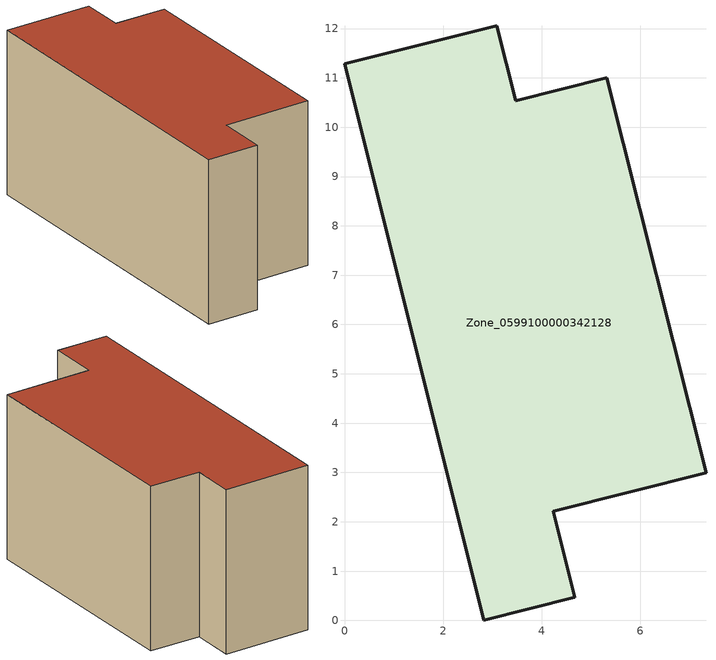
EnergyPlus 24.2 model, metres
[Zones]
Zone_0599100000342128
 floor ground (C_G): 0,11.29 3.09,12.06 3.47,10.54 5.32,11 7.33,2.99 4.23,2.21 4.67,0.47 2.82,0 z0
 wall outside (C_F): 2.82,0 4.67,0.47 4.23,2.21 7.33,2.99 5.32,11 3.47,10.54 3.09,12.06 0,11.29 2.82,0 z0:5.92
 roof outside (C_R): 3.09,12.06 0,11.29 2.82,0 4.67,0.47 4.23,2.21 7.33,2.99 5.32,11 3.47,10.54 z5.92
[BUILDING]
Pand.0599100000342128: North Axis=0; Terrain=City; Loads Convergence Tolerance Value=0.04; Temperature Convergence Tolerance Value=0.4; Solar Distribution=FullExterior; Maximum Number of Warmup Days=25; Minimum Number of Warmup Days=1
[Site:Location]
Rotterdam.The.Hague.AP_ZH_NLD Design_Conditions: Latitude=51.96; Longitude=4.45; Time Zone=1; Elevation=-4.5
[SITE:GROUNDTEMPERATURE:BUILDINGSURFACE]
18, 18, 18, 18, 18, 18, 18, 18, 18, 18, 18, 18
[MATERIAL] Thermal Absorptance=0.9; Solar Absorptance=0.7; Visible Absorptance=0.7
Name | Roughness | Thickness | Conductivity | Density | Specific Heat
G.TI.1992-2005 | MediumSmooth | 0.15 | 0.06 | 540 | 1210
F.TI.1992-2005 | Rough | 0.3 | 0.12 | 1920 | 840
R.TI.1992-2005 | MediumRough | 0.2 | 0.08 | 1500 | 1000
[CONSTRUCTION]
C_G: G.TI.1992-2005
C_F: F.TI.1992-2005
C_R: R.TI.1992-2005
[ZONE]
Zone_0599100000342128: Type=1; Multiplier=1; Ceiling Height=Autocalculate; Volume=Autocalculate; Floor Area=autocalculate; Part of Total Floor Area=Yes
[ZONEINFILTRATION:DESIGNFLOWRATE]
Infil_Zone_0599100000342128: Zone or ZoneList or Space or SpaceList=Zone_0599100000342128; Schedule=AlwaysOn; Design Flow Rate Calculation Method=Flow/Area; Flow Rate per Floor Area=0.0015; Constant Term Coefficient=1; Temperature Term Coefficient=0; Velocity Term Coefficient=0; Velocity Squared Term Coefficient=0
[HVACTEMPLATE:ZONE:IDEALLOADSAIRSYSTEM]
Zone_0599100000342128: Maximum Heating Supply Air Temperature=50; Minimum Cooling Supply Air Temperature=13; Maximum Heating Supply Air Humidity Ratio=0.0156; Minimum Cooling Supply Air Humidity Ratio=0.0077; Heating Limit=NoLimit; Cooling Limit=NoLimit; Dehumidification Control Type=ConstantSensibleHeatRatio; Cooling Sensible Heat Ratio=0.7; Dehumidification Setpoint=60; Humidification Control Type=None; Humidification Setpoint=30; Outdoor Air Method=None; Outdoor Air Flow Rate per Person=0.00944; Outdoor Air Flow Rate per Zone Floor Area=0; Outdoor Air Flow Rate per Zone=0; Demand Controlled Ventilation Type=None; Outdoor Air Economizer Type=NoEconomizer; Heat Recovery Type=None; Sensible Heat Recovery Effectiveness=0.7; Latent Heat Recovery Effectiveness=0.65
[ZONECONTROL:THERMOSTAT]
ThermostatControl_Zone_0599100000342128: Zone or ZoneList=Zone_0599100000342128; Control Type Schedule=DualSetpointControlType; Control 1=Thermostat_Zone_0599100000342128; Temperature Difference Between Cutout And Setpoint=0
[THERMOSTATSETPOINT:DUALSETPOINT]
Thermostat_Zone_0599100000342128: Heating Setpoint Temperature Schedule=HeatingSetpoint_Zone_0599100000342128; Cooling Setpoint Temperature Schedule=CoolingSetpoint_Zone_0599100000342128
[SCHEDULE:COMPACT]
HeatingSetpoint_Zone_0599100000342128: Through: 12/31, For: AllDays, Until: 24:00, 21
CoolingSetpoint_Zone_0599100000342128: Through: 12/31, For: AllDays, Until: 24:00, 24
DualSetpointControlType: Through: 12/31, For: AllDays, Until: 24:00, 4
AlwaysOn: Through: 12/31, For: AllDays, Until: 24:00, 1
